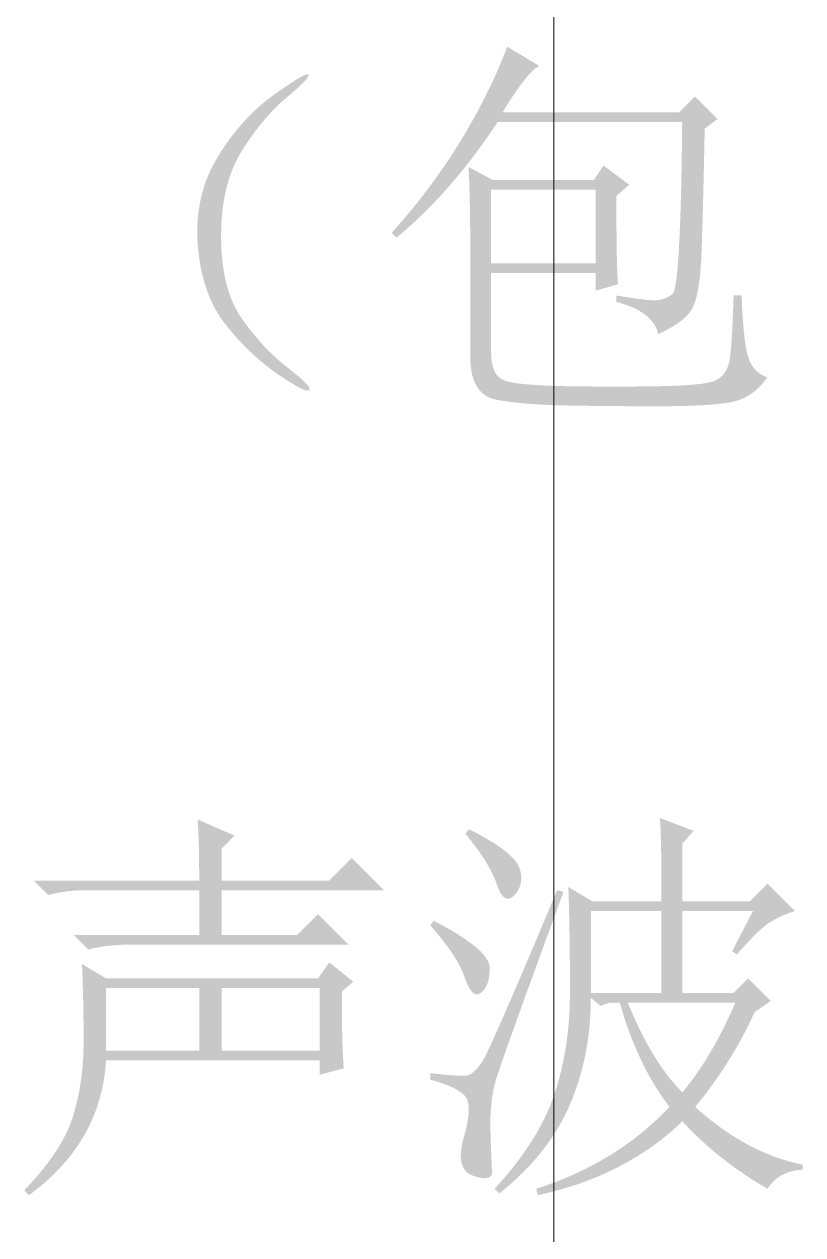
# Model space of a CAD drawing. Header units: millimetres. Extents: x 0 to 841, y 0 to 1189.
# Drawn here: x 494.33 to 509.43, y 177.93 to 201.42 of the extents above; entities that cross this region are included whole.
import ezdxf

# ---------------------------------------------------------------- set-up
doc = ezdxf.new("R2010")
doc.units = ezdxf.units.MM
doc.layers.add('C00-00-00', color=7, linetype='Continuous')
doc.layers.add('CBF-BF-BF', color=7, linetype='Continuous', true_color=0xbfbfbf)

msp = doc.modelspace()

# ---------------------------------------------------------------- hatches: boundary and pattern name
at = {"layer": 'C00-00-00'}
h = msp.add_hatch(color=256, dxfattribs=at)
edge = h.paths.add_edge_path(flags=0)
edge.add_spline(control_points=[(502.980387, 197.027222), (502.980387, 197.608203), (502.969914, 198.148394), (502.948967, 198.646693), (502.948967, 198.646693), (503.416398, 198.397544), (503.416398, 198.397544), (503.416398, 198.397544), (505.378173, 198.397544), (505.378173, 198.397544), (505.378173, 198.397544), (505.565035, 198.677561), (505.565035, 198.677561), (505.565035, 198.677561), (506.063334, 198.303837), (506.063334, 198.303837), (506.063334, 198.303837), (505.814184, 198.086107), (505.814184, 198.086107), (505.814184, 197.172192), (505.824658, 196.601133), (505.845604, 196.37293), (505.845604, 196.37293), (505.409592, 196.248355), (505.409592, 196.248355), (505.409592, 196.248355), (505.409592, 196.591211), (505.409592, 196.591211), (505.409592, 196.591211), (503.384979, 196.591211), (503.384979, 196.591211), (503.384979, 196.591211), (503.384979, 195.034028), (503.384979, 195.034028), (503.384979, 194.742986), (503.473173, 194.566597), (503.649562, 194.50431), (503.825951, 194.442023), (504.226133, 194.405642), (504.849007, 194.395169), (505.47188, 194.385247), (506.073807, 194.385247), (506.655339, 194.395169), (507.23632, 194.405642), (507.59461, 194.442023), (507.729658, 194.50431), (507.864154, 194.566597), (507.952349, 194.675738), (507.994241, 194.831181), (508.035582, 194.986623), (508.067001, 195.428147), (508.087947, 196.1552), (508.087947, 196.1552), (508.24339, 196.1552), (508.24339, 196.1552), (508.264336, 195.573668), (508.305678, 195.178997), (508.367965, 194.971741), (508.430252, 194.763932), (508.554827, 194.628885), (508.741689, 194.566597), (508.554827, 194.296502), (508.316151, 194.135547), (508.02566, 194.083733), (507.734619, 194.031919), (507.267739, 194.006011), (506.62392, 194.006011), (505.9801, 194.006011), (505.383134, 194.011524), (504.833021, 194.021445), (504.282908, 194.031919), (503.836424, 194.068299), (503.494119, 194.130586), (503.151263, 194.192873), (502.980387, 194.473442), (502.980387, 194.971741), (502.980387, 194.971741), (502.980387, 197.027222), (502.980387, 197.027222)], knot_values=[0, 0, 0, 0, 1, 1, 1, 2, 2, 2, 3, 3, 3, 4, 4, 4, 5, 5, 5, 6, 6, 6, 7, 7, 7, 8, 8, 8, 9, 9, 9, 10, 10, 10, 11, 11, 11, 12, 12, 12, 13, 13, 13, 14, 14, 14, 15, 15, 15, 16, 16, 16, 17, 17, 17, 18, 18, 18, 19, 19, 19, 20, 20, 20, 21, 21, 21, 22, 22, 22, 23, 23, 23, 24, 24, 24, 25, 25, 25, 26, 26, 26, 26], degree=3, periodic=1)
edge = h.paths.add_edge_path(flags=0)
edge.add_spline(control_points=[(507.527362, 199.394141), (507.506415, 198.31431), (507.485469, 197.504575), (507.464523, 196.964935), (507.443577, 196.424744), (507.38129, 196.066454), (507.277661, 195.890065), (507.174033, 195.713676), (506.955751, 195.552721), (506.62392, 195.407752), (506.561632, 195.698242), (506.291537, 195.90605), (505.814184, 196.030625), (505.814184, 196.030625), (505.814184, 196.1552), (505.814184, 196.1552), (506.187908, 196.092361), (506.437058, 196.061493), (506.561632, 196.061493), (506.686207, 196.061493), (506.800309, 196.102834), (506.903937, 196.186068), (507.007566, 196.26875), (507.070404, 197.38), (507.09135, 199.518715), (507.09135, 199.518715), (503.509553, 199.518715), (503.509553, 199.518715), (502.907626, 198.6048), (502.253334, 197.857353), (501.547778, 197.276372), (501.547778, 197.276372), (501.454072, 197.369527), (501.454072, 197.369527), (501.993711, 197.971454), (502.450669, 198.584405), (502.824393, 199.207279), (503.198117, 199.830152), (503.488607, 200.421606), (503.696415, 200.982192), (503.696415, 200.982192), (504.319289, 200.608468), (504.319289, 200.608468), (504.173768, 200.546181), (503.935092, 200.245217), (503.60326, 199.705577), (503.60326, 199.705577), (507.029063, 199.705577), (507.029063, 199.705577), (507.029063, 199.705577), (507.3405, 200.017014), (507.3405, 200.017014), (507.3405, 200.017014), (507.776511, 199.581003), (507.776511, 199.581003), (507.776511, 199.581003), (507.527362, 199.394141), (507.527362, 199.394141)], knot_values=[0, 0, 0, 0, 1, 1, 1, 2, 2, 2, 3, 3, 3, 4, 4, 4, 5, 5, 5, 6, 6, 6, 7, 7, 7, 8, 8, 8, 9, 9, 9, 10, 10, 10, 11, 11, 11, 12, 12, 12, 13, 13, 13, 14, 14, 14, 15, 15, 15, 16, 16, 16, 17, 17, 17, 18, 18, 18, 19, 19, 19, 19], degree=3, periodic=1)
edge = h.paths.add_edge_path(flags=0)
edge.add_spline(control_points=[(503.384979, 198.210682), (503.384979, 198.210682), (503.384979, 196.778073), (503.384979, 196.778073), (503.384979, 196.778073), (505.409592, 196.778073), (505.409592, 196.778073), (505.409592, 196.778073), (505.409592, 198.210682), (505.409592, 198.210682), (505.409592, 198.210682), (503.384979, 198.210682), (503.384979, 198.210682)], knot_values=[0, 0, 0, 0, 1, 1, 1, 2, 2, 2, 3, 3, 3, 4, 4, 4, 4], degree=3, periodic=1)
h = msp.add_hatch(color=256, dxfattribs=at)
edge = h.paths.add_edge_path(flags=0)
edge.add_spline(control_points=[(499.439503, 194.753459), (499.761413, 194.50431), (499.901422, 194.35934), (499.860081, 194.317448), (499.818188, 194.276107), (499.620853, 194.374774), (499.268075, 194.613451), (498.915298, 194.852127), (498.577954, 195.168524), (498.256044, 195.563195), (497.934134, 195.957865), (497.747272, 196.476558), (497.695458, 197.120378), (497.643644, 197.764197), (497.773179, 198.340217), (498.084616, 198.848989), (498.396053, 199.357209), (498.764816, 199.762353), (499.190354, 200.063316), (499.615892, 200.36428), (499.833622, 200.488854), (499.844095, 200.43704), (499.854568, 200.385226), (499.71456, 200.239705), (499.424069, 200.001029), (499.133028, 199.762353), (498.847498, 199.425009), (498.567481, 198.988997), (498.286912, 198.552986), (498.146903, 197.9924), (498.146903, 197.30724), (498.146903, 196.622079), (498.2814, 196.0874), (498.551495, 195.703203), (498.821591, 195.319006), (499.117594, 195.002609), (499.439503, 194.753459), (499.439503, 194.753459), (499.439503, 194.753459), (499.439503, 194.753459)], knot_values=[0, 0, 0, 0, 1, 1, 1, 2, 2, 2, 3, 3, 3, 4, 4, 4, 5, 5, 5, 6, 6, 6, 7, 7, 7, 8, 8, 8, 9, 9, 9, 10, 10, 10, 11, 11, 11, 12, 12, 12, 13, 13, 13, 13], degree=3, periodic=1)
h = msp.add_hatch(color=256, dxfattribs=at)
edge = h.paths.add_edge_path(flags=0)
edge.add_spline(control_points=[(508.059573, 183.433953), (508.059573, 183.433953), (508.464165, 184.212269), (508.464165, 184.212269), (508.464165, 184.212269), (507.093844, 184.212269), (507.093844, 184.212269), (507.093844, 184.212269), (507.093844, 182.624218), (507.093844, 182.624218), (507.093844, 182.624218), (508.090442, 182.624218), (508.090442, 182.624218), (508.090442, 182.624218), (508.37101, 182.904235), (508.37101, 182.904235), (508.37101, 182.904235), (508.807021, 182.468224), (508.807021, 182.468224), (508.807021, 182.468224), (508.495585, 182.250494), (508.495585, 182.250494), (508.204543, 181.606674), (507.820346, 180.993723), (507.342994, 180.412742), (508.007208, 179.810815), (508.702842, 179.437091), (509.429895, 179.29157), (509.429895, 179.29157), (509.429895, 179.197863), (509.429895, 179.197863), (509.117907, 179.177468), (508.889704, 179.052894), (508.744734, 178.824139), (508.100915, 179.197863), (507.550251, 179.633875), (507.093844, 180.132725), (506.367343, 179.426618), (505.433033, 178.948714), (504.290915, 178.699565), (504.290915, 178.699565), (504.260047, 178.824139), (504.260047, 178.824139), (505.297985, 179.156522), (506.159534, 179.685689), (506.844695, 180.412742), (506.429079, 180.952382), (506.10772, 181.627069), (505.879517, 182.437356), (505.879517, 182.437356), (505.692655, 182.437356), (505.692655, 182.437356), (505.692655, 182.437356), (505.505793, 182.375068), (505.505793, 182.375068), (505.505793, 182.375068), (505.318931, 182.530511), (505.318931, 182.530511), (505.318931, 181.783063), (505.183883, 181.09239), (504.913788, 180.459595), (504.643692, 179.826249), (504.187286, 179.250229), (503.543467, 178.730984), (503.543467, 178.730984), (503.450311, 178.824139), (503.450311, 178.824139), (504.010346, 179.426618), (504.394543, 180.028545), (504.602351, 180.630472), (504.809608, 181.232399), (504.913788, 181.907638), (504.913788, 182.655086), (504.913788, 183.402534), (504.903315, 184.077221), (504.88292, 184.679699), (504.88292, 184.679699), (505.349799, 184.399131), (505.349799, 184.399131), (505.349799, 184.399131), (506.689252, 184.399131), (506.689252, 184.399131), (506.689252, 185.229261), (506.678779, 185.769452), (506.657833, 186.018601), (506.657833, 186.018601), (507.312126, 185.769452), (507.312126, 185.769452), (507.312126, 185.769452), (507.093844, 185.520303), (507.093844, 185.520303), (507.093844, 185.520303), (507.093844, 184.399131), (507.093844, 184.399131), (507.093844, 184.399131), (508.401878, 184.399131), (508.401878, 184.399131), (508.401878, 184.399131), (508.744734, 184.741987), (508.744734, 184.741987), (508.744734, 184.741987), (509.273901, 184.212269), (509.273901, 184.212269), (509.087039, 184.149981), (508.926084, 184.077221), (508.791036, 183.994539), (508.655988, 183.911305), (508.443219, 183.703497), (508.152729, 183.371666), (508.152729, 183.371666), (508.059573, 183.433953), (508.059573, 183.433953)], knot_values=[0, 0, 0, 0, 1, 1, 1, 2, 2, 2, 3, 3, 3, 4, 4, 4, 5, 5, 5, 6, 6, 6, 7, 7, 7, 8, 8, 8, 9, 9, 9, 10, 10, 10, 11, 11, 11, 12, 12, 12, 13, 13, 13, 14, 14, 14, 15, 15, 15, 16, 16, 16, 17, 17, 17, 18, 18, 18, 19, 19, 19, 20, 20, 20, 21, 21, 21, 22, 22, 22, 23, 23, 23, 24, 24, 24, 25, 25, 25, 26, 26, 26, 27, 27, 27, 28, 28, 28, 29, 29, 29, 30, 30, 30, 31, 31, 31, 32, 32, 32, 33, 33, 33, 34, 34, 34, 35, 35, 35, 36, 36, 36, 37, 37, 37, 37], degree=3, periodic=1)
edge = h.paths.add_edge_path(flags=0)
edge.add_spline(control_points=[(505.318931, 184.212269), (505.318931, 184.212269), (505.318931, 182.624218), (505.318931, 182.624218), (505.318931, 182.624218), (506.689252, 182.624218), (506.689252, 182.624218), (506.689252, 182.624218), (506.689252, 184.212269), (506.689252, 184.212269), (506.689252, 184.212269), (505.318931, 184.212269), (505.318931, 184.212269)], knot_values=[0, 0, 0, 0, 1, 1, 1, 2, 2, 2, 3, 3, 3, 4, 4, 4, 4], degree=3, periodic=1)
edge = h.paths.add_edge_path(flags=0)
edge.add_spline(control_points=[(507.093844, 180.69331), (507.488514, 181.170663), (507.830819, 181.751644), (508.121861, 182.437356), (508.121861, 182.437356), (506.03496, 182.437356), (506.03496, 182.437356), (506.346396, 181.668962), (506.699174, 181.087429), (507.093844, 180.69331), (507.093844, 180.69331), (507.093844, 180.69331), (507.093844, 180.69331)], knot_values=[0, 0, 0, 0, 1, 1, 1, 2, 2, 2, 3, 3, 3, 4, 4, 4, 4], degree=3, periodic=1)
edge = h.paths.add_edge_path(flags=0)
edge.add_spline(control_points=[(504.789213, 184.585993), (503.979478, 182.38499), (503.538506, 181.154678), (503.465745, 180.895606), (503.392985, 180.635984), (503.361566, 180.319035), (503.372039, 179.945311), (503.382512, 179.571587), (503.392985, 179.312516), (503.403458, 179.166995), (503.41338, 179.021475), (503.294317, 178.990606), (503.045168, 179.073289), (502.796019, 179.156522), (502.733731, 179.410633), (502.858306, 179.836171), (502.982881, 180.261709), (502.982881, 180.531804), (502.858306, 180.646457), (502.733731, 180.760559), (502.51545, 180.859226), (502.204565, 180.94246), (502.204565, 180.94246), (502.204565, 181.067034), (502.204565, 181.067034), (502.578289, 181.025142), (502.811453, 181.009708), (502.905159, 181.020181), (502.998315, 181.030103), (503.101943, 181.12381), (503.216596, 181.300198), (503.330698, 181.476587), (503.813562, 182.582325), (504.664639, 184.617412), (504.664639, 184.617412), (504.789213, 184.585993), (504.789213, 184.585993)], knot_values=[0, 0, 0, 0, 1, 1, 1, 2, 2, 2, 3, 3, 3, 4, 4, 4, 5, 5, 5, 6, 6, 6, 7, 7, 7, 8, 8, 8, 9, 9, 9, 10, 10, 10, 11, 11, 11, 12, 12, 12, 12], degree=3, periodic=1)
edge = h.paths.add_edge_path(flags=0)
edge.add_spline(control_points=[(502.266852, 184.025407), (502.993354, 183.651683), (503.356605, 183.345207), (503.356605, 183.106531), (503.356605, 182.867855), (503.299278, 182.7069), (503.185177, 182.624218), (503.071075, 182.540984), (502.967447, 182.639652), (502.87374, 182.919669), (502.780034, 183.199686), (502.557343, 183.537581), (502.204565, 183.932251), (502.204565, 183.932251), (502.266852, 184.025407), (502.266852, 184.025407)], knot_values=[0, 0, 0, 0, 1, 1, 1, 2, 2, 2, 3, 3, 3, 4, 4, 4, 5, 5, 5, 5], degree=3, periodic=1)
edge = h.paths.add_edge_path(flags=0)
edge.add_spline(control_points=[(502.952013, 185.800871), (503.532994, 185.50983), (503.859864, 185.26068), (503.932625, 185.053423), (504.005385, 184.845615), (503.973966, 184.669226), (503.839469, 184.523705), (503.704422, 184.378185), (503.59032, 184.445984), (503.496613, 184.726001), (503.402907, 185.006019), (503.200611, 185.333441), (502.889725, 185.707165), (502.889725, 185.707165), (502.952013, 185.800871), (502.952013, 185.800871)], knot_values=[0, 0, 0, 0, 1, 1, 1, 2, 2, 2, 3, 3, 3, 4, 4, 4, 5, 5, 5, 5], degree=3, periodic=1)
h = msp.add_hatch(color=256, dxfattribs=at)
edge = h.paths.add_edge_path(flags=0)
edge.add_spline(control_points=[(494.515001, 184.804274), (494.515001, 184.804274), (497.722523, 184.804274), (497.722523, 184.804274), (497.722523, 185.322968), (497.71205, 185.717638), (497.691655, 185.987733), (497.691655, 185.987733), (498.407684, 185.676297), (498.407684, 185.676297), (498.407684, 185.676297), (498.158534, 185.427147), (498.158534, 185.427147), (498.158534, 185.427147), (498.158534, 184.804274), (498.158534, 184.804274), (498.158534, 184.804274), (500.245435, 184.804274), (500.245435, 184.804274), (500.245435, 184.804274), (500.681447, 185.240285), (500.681447, 185.240285), (500.681447, 185.240285), (501.30432, 184.617412), (501.30432, 184.617412), (501.30432, 184.617412), (498.158534, 184.617412), (498.158534, 184.617412), (498.158534, 184.617412), (498.158534, 183.745389), (498.158534, 183.745389), (498.158534, 183.745389), (499.622562, 183.745389), (499.622562, 183.745389), (499.622562, 183.745389), (500.027154, 184.149981), (500.027154, 184.149981), (500.027154, 184.149981), (500.619159, 183.558527), (500.619159, 183.558527), (500.619159, 183.558527), (496.321334, 183.558527), (496.321334, 183.558527), (496.051238, 183.558527), (495.802089, 183.527108), (495.573886, 183.464821), (495.573886, 183.464821), (495.293317, 183.745389), (495.293317, 183.745389), (495.293317, 183.745389), (497.722523, 183.745389), (497.722523, 183.745389), (497.722523, 183.745389), (497.722523, 184.617412), (497.722523, 184.617412), (497.722523, 184.617412), (495.542467, 184.617412), (495.542467, 184.617412), (495.272371, 184.617412), (495.023222, 184.585993), (494.795019, 184.523705), (494.795019, 184.523705), (494.515001, 184.804274), (494.515001, 184.804274)], knot_values=[0, 0, 0, 0, 1, 1, 1, 2, 2, 2, 3, 3, 3, 4, 4, 4, 5, 5, 5, 6, 6, 6, 7, 7, 7, 8, 8, 8, 9, 9, 9, 10, 10, 10, 11, 11, 11, 12, 12, 12, 13, 13, 13, 14, 14, 14, 15, 15, 15, 16, 16, 16, 17, 17, 17, 18, 18, 18, 19, 19, 19, 20, 20, 20, 21, 21, 21, 21], degree=3, periodic=1)
edge = h.paths.add_edge_path(flags=0)
edge.add_spline(control_points=[(500.494585, 181.939057), (500.494585, 181.731249), (500.504507, 181.471626), (500.525453, 181.16019), (500.525453, 181.16019), (500.058573, 181.035615), (500.058573, 181.035615), (500.058573, 181.035615), (500.058573, 181.316184), (500.058573, 181.316184), (500.058573, 181.316184), (495.916191, 181.316184), (495.916191, 181.316184), (495.853903, 180.256748), (495.355605, 179.385277), (494.421295, 178.699565), (494.421295, 178.699565), (494.328139, 178.793271), (494.328139, 178.793271), (494.826438, 179.312516), (495.142836, 179.79483), (495.277883, 180.241314), (495.41238, 180.687798), (495.480179, 181.170112), (495.480179, 181.689356), (495.480179, 182.208601), (495.469706, 182.7069), (495.449311, 183.184804), (495.449311, 183.184804), (495.916191, 182.904235), (495.916191, 182.904235), (495.916191, 182.904235), (500.027154, 182.904235), (500.027154, 182.904235), (500.027154, 182.904235), (500.245435, 183.215672), (500.245435, 183.215672), (500.245435, 183.215672), (500.712315, 182.841948), (500.712315, 182.841948), (500.712315, 182.841948), (500.494585, 182.655086), (500.494585, 182.655086), (500.494585, 182.655086), (500.494585, 181.939057), (500.494585, 181.939057)], knot_values=[0, 0, 0, 0, 1, 1, 1, 2, 2, 2, 3, 3, 3, 4, 4, 4, 5, 5, 5, 6, 6, 6, 7, 7, 7, 8, 8, 8, 9, 9, 9, 10, 10, 10, 11, 11, 11, 12, 12, 12, 13, 13, 13, 14, 14, 14, 15, 15, 15, 15], degree=3, periodic=1)
edge = h.paths.add_edge_path(flags=0)
edge.add_spline(control_points=[(495.916191, 182.717373), (495.916191, 182.717373), (495.916191, 181.503046), (495.916191, 181.503046), (495.916191, 181.503046), (497.722523, 181.503046), (497.722523, 181.503046), (497.722523, 181.503046), (497.722523, 182.717373), (497.722523, 182.717373), (497.722523, 182.717373), (495.916191, 182.717373), (495.916191, 182.717373)], knot_values=[0, 0, 0, 0, 1, 1, 1, 2, 2, 2, 3, 3, 3, 4, 4, 4, 4], degree=3, periodic=1)
edge = h.paths.add_edge_path(flags=0)
edge.add_spline(control_points=[(498.158534, 182.717373), (498.158534, 182.717373), (498.158534, 181.503046), (498.158534, 181.503046), (498.158534, 181.503046), (500.058573, 181.503046), (500.058573, 181.503046), (500.058573, 181.503046), (500.058573, 182.717373), (500.058573, 182.717373), (500.058573, 182.717373), (498.158534, 182.717373), (498.158534, 182.717373)], knot_values=[0, 0, 0, 0, 1, 1, 1, 2, 2, 2, 3, 3, 3, 4, 4, 4, 4], degree=3, periodic=1)

# ---------------------------------------------------------------- linework, layer by layer
at = {"layer": 'CBF-BF-BF', "lineweight": 9}
msp.add_lwpolyline([(504.600001, 0), (504.600001, 1189.000035)], dxfattribs=at)

doc.saveas('drawing.dxf')
